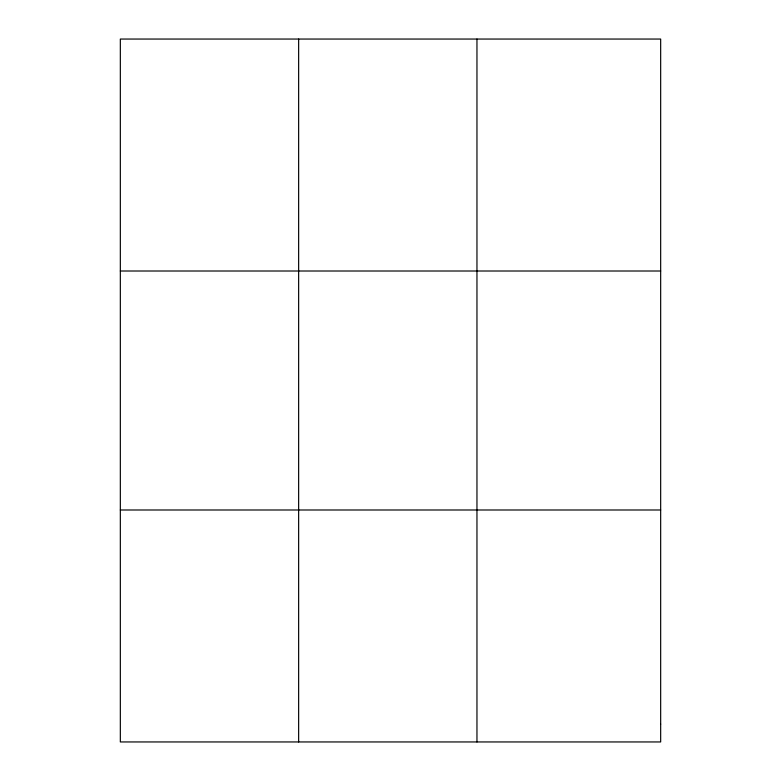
<?xml version="1.0" encoding="UTF-8"?>
<svg xmlns="http://www.w3.org/2000/svg" width="781" height="781" viewBox="0 0 781 781"><rect width="100%" height="100%" fill="white"/><g stroke="black" fill="none" stroke-linecap="round" stroke-linejoin="round"><path stroke-width="1.17" d="M298.645 741.95L298.645 39.05M476.957 741.95L476.957 39.05M120.333 271.007L660.667 271.007M120.333 509.993L660.667 509.993M660.667 724.104L660.667 741.95L120.333 741.95L120.333 39.05L660.667 39.05L660.667 724.104"/></g></svg>
